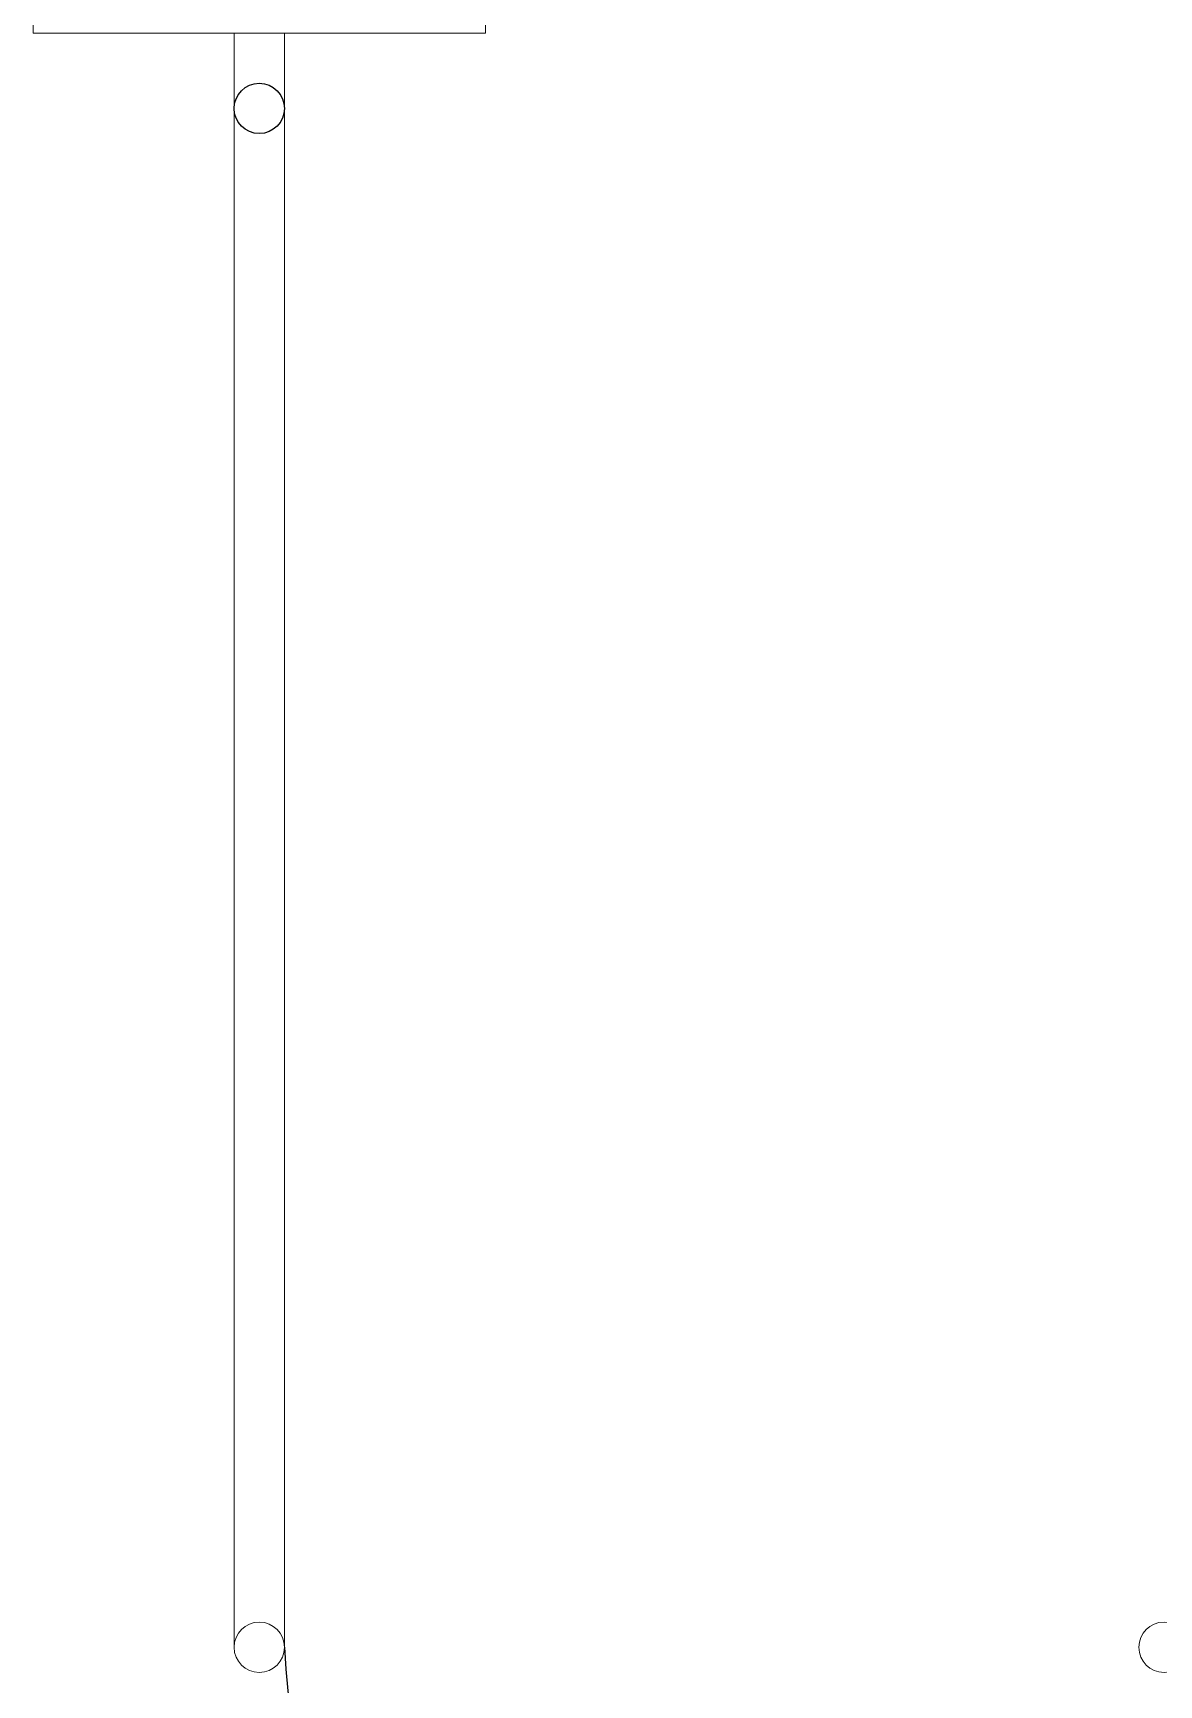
# Model space of a CAD drawing. Header units: inches. Extents: x 25480 to 951550, y -607927 to 1377809.
# Drawn here: x 506916 to 508036, y 352327 to 353970 of the extents above; entities that cross this region are included whole.
import ezdxf

# ---------------------------------------------------------------- set-up
doc = ezdxf.new("R2010")
doc.units = ezdxf.units.IN
doc.header["$MEASUREMENT"] = 0
doc.layers.add('DIM', color=251, linetype='Continuous', lineweight=0)
doc.layers.add('M-HVAC-EQPM-NEW', color=5, linetype='Continuous')
doc.layers.add('M-X-BKGD', color=8, linetype='Continuous')

# ---------------------------------------------------------------- blocks, each defined once
blk = doc.blocks.new('123')
at = {"layer": 'DIM'}
for p, q in [((-774670.9, -1072876.2), (-776276.3, -1072876.2)), ((-774670.9, -1072876.2), (-776276.3, -1072876.2)), ((-774670.9, -1072926.2), (-776276.3, -1072926.2)), ((-774670.9, -1072926.2), (-776276.3, -1072926.2))]:
    blk.add_line(p, q, dxfattribs=at)
for centre in [(-776276.3, -1072901.2), (-776276.3, -1072901.2), (-774745.9, -1072901.2), (-774745.9, -1072901.2), (-776276.3, -1073801.2), (-776276.3, -1073801.2)]:
    blk.add_circle(centre, 25, dxfattribs=at)
at = {"layer": 'DIM', "linetype": 'Continuous', "lineweight": 0, "ltscale": 10}
blk.add_arc((-776230, -1073819.8), 894.8, 92.9673, 178.1871, dxfattribs=at)
blk.add_arc((-776230, -1073819.8), 894.8, 92.9673, 178.1871, dxfattribs=at)

msp = doc.modelspace()

# ---------------------------------------------------------------- linework, layer by layer
at = {"layer": 'M-HVAC-EQPM-NEW', "color": 8}
msp.add_circle((507140.7, 353894.8), 25, dxfattribs=at)
msp.add_circle((507140.7, 353894.8), 25, dxfattribs=at)
at = {"layer": 'M-HVAC-EQPM-NEW', "color": 8, "linetype": 'Continuous', "lineweight": 0, "ltscale": 10}
for centre in [(507140.7, 352364.4), (507140.7, 352364.4), (508040.7, 352364.4), (508040.7, 352364.4)]:
    msp.add_circle(centre, 25, dxfattribs=at)
at = {"layer": 'M-X-BKGD', "color": 8, "linetype": 'Continuous', "lineweight": 0, "ltscale": 10}
for p, q in [((507115.7, 353969.8), (507115.7, 352364.4)), ((507115.7, 353969.8), (507115.7, 352364.4)), ((507165.7, 353969.8), (507165.7, 352364.4)), ((507165.7, 353969.8), (507165.7, 352364.4))]:
    msp.add_line(p, q, dxfattribs=at)
msp.add_lwpolyline([(506915.7, 353969.8), (507365.7, 353969.8), (507365.7, 354419.8), (506915.7, 354419.8)], close=True, dxfattribs=at)
at = {"layer": 'M-X-BKGD', "color": 8}
msp.add_arc((508059.3, 352410.7), 894.8, 182.9673, 268.1871, dxfattribs=at)
msp.add_arc((508059.3, 352410.7), 894.8, 182.9673, 268.1871, dxfattribs=at)

# ---------------------------------------------------------------- block references
at = {"layer": 'M-X-BKGD', "color": 8, "rotation": 90}
msp.add_blockref('123', (-565760.5, 1128640.7), dxfattribs=at)

doc.saveas('drawing.dxf')
